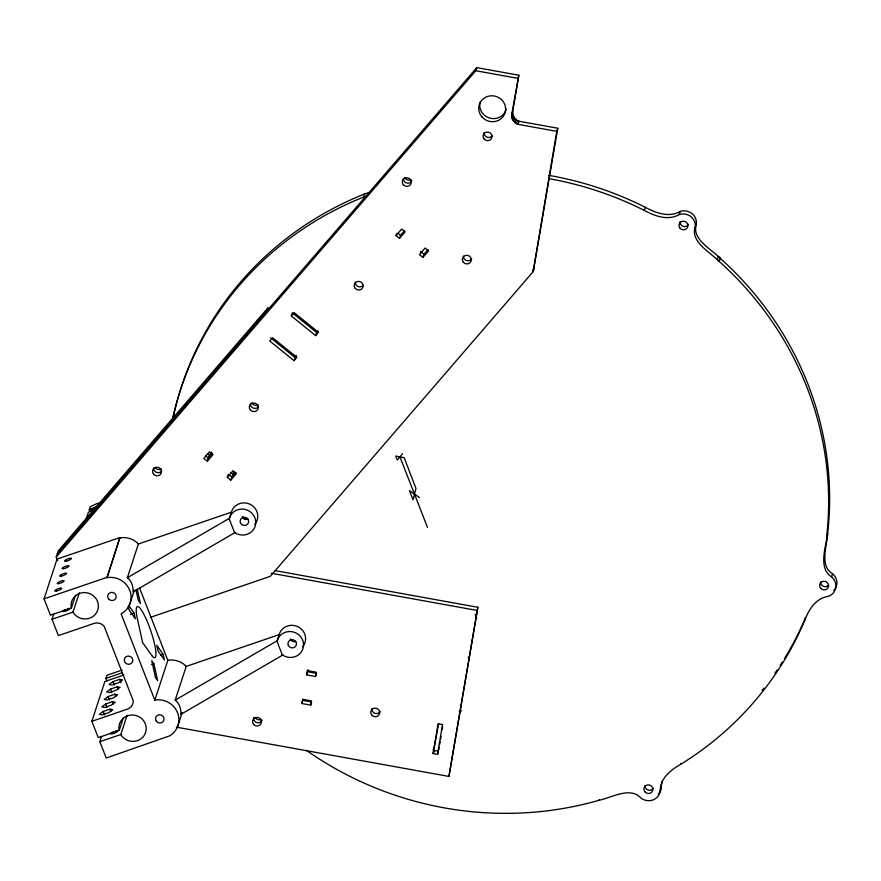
<?xml version="1.0" encoding="UTF-8"?>
<svg xmlns="http://www.w3.org/2000/svg" width="881" height="881" viewBox="0 0 881 881"><rect width="100%" height="100%" fill="white"/><g stroke="black" fill="none" stroke-linecap="round" stroke-linejoin="round"><path stroke-width="1.32" d="M518.821 75.215L512.753 111.347C512.004 115.675 515.011 119.893 519.063 121.248L557.783 128.241L556.77 131.357L518.05 124.353C513.986 123.01 510.98 118.781 511.729 114.453L518.821 75.215L476.786 67.639L57.265 553.907L56.252 557.012L57.717 560.768M172.291 420.556L173.7 415.138A333.007 318.625 18.1 0 1 364.481 194.007L369.04 192.443M173.315 417.451L173.7 415.138M301.864 703.523L302.579 699.272L311.422 700.869L310.707 705.119L301.864 703.523L302.877 700.417L311.731 702.014M306.676 674.868L307.392 670.617L316.235 672.214L315.53 676.465L306.676 674.868L308.053 669.626M433.111 753.541L438.11 723.786L442.537 724.578L437.538 754.345L433.111 753.541L438.672 723.378M438.771 749.885L439.234 747.176M439.685 744.467L440.137 741.769M440.599 739.06L441.051 736.351M442.185 729.589L442.636 726.88M150.199 617.427L270.313 576.328L533.203 271.612L556.77 131.357M533.203 271.612L557.783 128.241M176.376 727.155L448.936 776.436L477.843 607.284L275.081 570.624M477.843 607.284L448.936 776.436M826.653 536.496A333.007 318.625 18.1 0 0 719.215 261.437L717.255 259.697L718.279 256.591A333.007 318.625 18.1 0 1 827.666 533.39C826.026 546.451 817.81 568.212 831.576 576.901A11.882 11.376 18.1 0 1 828.305 596.349A21.992 21.045 18.1 0 0 822.788 597.858C813.383 601.932 808.064 611.557 804.573 620.698A333.007 318.625 18.1 0 1 680.639 764.345C670.716 769.884 659.715 778.782 660.232 791.314A12.026 11.508 18.1 0 1 640.773 797.878C630.256 786.37 611.535 797.69 599.058 800.289A333.007 318.625 18.1 0 1 306.357 750.326M827.666 533.39C827.061 545.746 819.264 566.009 832.589 573.795A11.882 11.376 18.1 0 1 833.701 590.534M662.27 780.885L660.232 791.314M229.236 519.008L230.04 516.453A13.501 12.918 18.1 0 1 247.814 510.374A13.501 12.918 18.1 0 1 254.576 527.697A13.501 12.918 18.1 0 1 236.802 533.765L234.434 532.3L229.236 519.008L232.077 510.242A13.501 12.918 18.1 0 1 251.393 505A13.501 12.918 18.1 0 1 254.763 524.305M277.063 641.434L277.856 638.879A13.501 12.918 18.1 0 1 295.631 632.8A13.501 12.918 18.1 0 1 302.392 650.112A13.501 12.918 18.1 0 1 284.618 656.191L282.25 654.715L277.063 641.434L279.894 632.657A13.501 12.918 18.1 0 1 299.21 627.415A13.501 12.918 18.1 0 1 302.579 646.731M57.298 553.918L58.311 550.812L268.077 307.678L267.053 310.784M75.59 595.193L71.394 608.022L50.426 615.191L44.05 598.871L57.056 559.083L119.882 537.597L107.008 577.705L107.812 577.518A20.252 19.371 18.1 0 1 129.76 590.38A20.252 19.371 18.1 0 1 121.842 613.44L121.093 613.793L154.825 700.131L155.629 699.943A20.252 19.371 18.1 0 1 177.577 712.806A20.252 19.371 18.1 0 1 169.659 735.866L106.216 758.023L99.839 741.692L101.513 736.56M123.406 717.608L119.21 730.448L98.243 737.617L91.866 721.297L127.47 709.117A8.997 8.612 18.1 0 0 133.24 700.758L104.167 626.336A8.997 8.612 18.1 0 0 94.003 623.418L58.399 635.597L52.023 619.277L53.697 614.134M71.394 608.022L71.075 606.084A13.722 13.127 18.1 0 1 88.309 593.133A13.722 13.127 18.1 0 1 96.172 613.275A13.722 13.127 18.1 0 1 74.081 613.771L72.98 612.108L79.279 592.847M107.008 577.705L119.882 537.597M234.434 532.3L235.051 532.542L132.932 592.01L133.097 590.116A14.702 11.816 87.1 0 0 128.659 578.762L127.36 577.727L138.383 543.995L231.472 512.158M129.716 604.322L134.33 590.204M91.866 721.297L104.872 681.498L123.946 674.978M106.876 680.859L105.896 678.359L106.92 675.253L122.173 670.045M207.321 461.159L212.982 454.596L209.502 451.777L203.841 458.34L207.321 461.159L209.392 454.948L211.814 452.14M119.21 730.448L118.902 728.51A13.722 13.127 18.1 0 1 136.126 715.559A13.722 13.127 18.1 0 1 143.988 735.701A13.722 13.127 18.1 0 1 121.897 736.197L120.807 734.523L127.095 715.273M227.276 477.348L232.936 470.784L236.405 473.604L230.745 480.156L227.276 477.348L227.948 475.266M154.825 700.131L167.831 660.343L139.561 587.968M230.745 480.156L232.815 473.956L234.434 472.084M291.292 315.894L292.305 312.788L316.642 332.522L315.618 335.628L291.292 315.894L294.122 312.612L318.448 332.346L315.618 335.628M282.25 654.715L282.878 654.968L180.748 714.436L180.913 712.542A14.702 11.816 87.1 0 0 176.486 701.188L175.176 700.153L186.199 666.41L279.288 634.584M294.023 360.659L296.853 357.378L272.526 337.654L269.685 340.936L294.023 360.659L296.49 355.935M295.752 355.495L295.069 357.576L270.709 337.819M177.533 726.748L182.147 712.63M172.687 418.244A333.007 318.625 18.1 0 1 363.468 197.113L364.481 194.007M396.01 235.601L401.67 229.038L405.15 231.857L399.489 238.421L396.01 235.601L396.692 233.531M399.489 238.421L400.503 235.315L404.544 230.624M56.252 557.012L475.773 70.744L476.786 67.639M422.913 257.417L428.573 250.854L425.105 248.046L419.444 254.598L422.913 257.417L423.937 254.312L427.979 249.62M315.53 676.465L316.543 673.359L307.689 671.751M310.707 705.119L311.389 703.049M511.729 114.453L512.753 111.347M511.63 116.259L512.643 113.142M511.916 118.054L512.929 114.937M512.588 119.75L513.601 116.644M513.601 121.303L514.614 118.186M514.922 122.613L515.936 119.508M516.486 123.648L517.51 120.532M518.05 124.353L519.063 121.248M437.538 754.345L438.209 752.264M718.279 256.591L720.229 258.331L719.215 261.437C709.976 251.999 687.819 240.513 696.276 224.622A12.026 11.508 18.1 0 0 680.209 211.473L679.196 214.59C668.073 221.01 654.627 216.076 644.308 210.405L645.332 207.299A333.007 318.625 18.1 0 0 548.819 175.352M599.058 800.289L599.322 799.519M680.639 764.345L680.958 763.375M804.573 620.698L805.454 617.977M831.576 576.901L832.589 573.795M85.931 519.768L88.408 512.29L93.243 510.055M89.708 511.376L89.245 509.802L90.28 506.685L96.304 503.888A33.753 32.278 18.4 0 1 99.652 502.941M696.276 224.622C691.574 239.357 711.694 249.257 720.229 258.331M402.606 453.66L397.298 460.102L395.701 456.028L404.203 457.746L415.953 488.415L413.046 499.824L409.456 490.64L419.532 497.6M208.334 458.054L212.42 453.374M316.642 332.522L318.052 330.882M235.844 472.37L231.769 477.05L228.289 474.231M532.432 270.577L534.227 268.507M113.021 681.608L109.112 684.471L111.898 685.044L118.605 682.753L122.514 679.89L119.728 679.306L113.021 681.608L114.376 685.055M110.588 689.063L106.678 691.937L109.464 692.51L116.16 690.219L120.08 687.345L117.294 686.773L110.588 689.063L111.931 692.51M108.154 696.519L104.233 699.393L107.019 699.966L113.726 697.675L117.636 694.812L114.849 694.228L108.154 696.519L109.497 699.977M105.709 703.985L101.8 706.848L104.586 707.432L111.281 705.141L115.202 702.267L112.416 701.694L105.709 703.985L107.064 707.432M103.275 711.441L99.355 714.315L102.141 714.887L108.848 712.597L112.757 709.734L109.971 709.15L103.275 711.441L104.619 714.898M127.36 577.727L229.478 518.259M175.176 700.153L277.295 640.685M680.209 211.473C669.097 217.893 655.64 212.971 645.332 207.299M89.245 509.802L95.269 507.004A33.753 32.289 18.1 0 1 97.494 506.333M89.444 510.308L95.423 507.533M44.05 598.871L106.876 577.385M52.023 619.277L72.98 612.108M130.366 614.498L134.143 613.209L135.399 618.858L129.033 609.828L128.274 606.447M160.628 655.211L163.139 654.352L164.406 660.001L158.04 650.971L156.774 645.321L163.139 654.352M151.356 664.582L153.867 663.723L157.644 680.672L155.53 677.654L151.752 660.717L153.867 663.723M99.839 741.692L120.807 734.523M459.133 711.672L461.732 710.78M363.468 197.113L365.747 196.331M105.896 678.359L122.426 672.721M120.014 537.917L120.818 537.729A20.252 19.371 18.1 0 1 136.654 542.267L138.383 543.995M167.831 660.343L168.634 660.155A20.252 19.371 18.1 0 1 184.47 664.692L186.199 666.41M475.773 70.744L517.808 78.332M271.359 573.245L476.83 610.39M434.124 750.436L438.551 751.229M397.904 233.201L400.503 235.315M420.457 251.492L423.937 254.312M207.652 453.539L209.392 454.948M231.086 472.546L232.815 473.956M205.725 455.94L208.379 458.065M128.483 605.192L134.143 613.209M475.189 614.167L476.687 618.01M399.952 456.887L427.472 527.345M468.263 657.204L469.265 659.77M433.1 749.544L434.102 752.099M119.728 679.306L121.071 682.764M117.294 686.773L118.186 689.074M114.849 694.228L115.752 696.53M112.416 701.694L113.308 703.996M109.971 709.15L110.874 711.452M137.238 589.136L140.431 603.463L138.306 600.457L135.982 590.028M261.36 719.226A4.504 4.306 18.1 0 1 254.994 717.266M653.361 788.242A4.504 4.306 18.1 0 1 644.98 785.478M828.592 585.281A4.504 4.306 18.1 0 1 820.663 581.867M688.524 224.325A4.504 4.306 18.1 0 1 680.044 221.583M549.821 178.81A333.007 318.625 18.1 0 1 644.308 210.405M805.586 617.592A333.007 318.625 18.1 0 1 784.42 658.713M782.295 662.116A333.007 318.625 18.1 0 1 780.125 665.485M777.174 669.945A333.007 318.625 18.1 0 1 774.895 673.26M763.882 688.138A333.007 318.625 18.1 0 1 762.164 690.286M661.257 788.209A12.026 11.508 18.1 0 1 658.272 794.089M679.196 214.59A12.026 11.508 18.1 0 1 695.252 227.727M161.432 469.066A4.504 4.306 18.1 0 1 155.265 467.459M262.098 720.46A4.504 4.306 18.1 0 1 253.629 717.552M411.086 179.625A4.504 4.306 18.1 0 1 404.764 177.477M247.946 519.019A4.273 4.086 18.1 0 1 242.451 516.497M295.763 641.445A4.273 4.086 18.1 0 1 290.267 638.923M67.551 608.672A3.711 0.848 -21.3 0 1 68.817 609.641A3.711 0.848 -21.3 0 1 63.212 611.557A3.711 0.848 -21.3 0 1 65.513 609.366M115.367 731.098A3.711 0.848 -21.3 0 1 116.644 732.067A3.711 0.848 -21.3 0 1 111.028 733.983A3.711 0.848 -21.3 0 1 113.33 731.792M492.16 135.905A4.504 4.306 18.1 0 1 484.132 132.447M363.291 285.279A4.504 4.306 18.1 0 1 355.219 282.195M258.662 406.482A4.504 4.306 18.1 0 1 250.347 403.762M506.223 109.178A13.501 12.918 18.1 0 1 489.869 118.131A13.501 12.918 18.1 0 1 480.167 102.108M411.856 180.869A4.504 4.306 18.1 0 1 403.322 178.513M161.708 471.049A4.504 4.306 18.1 0 1 153.602 468.252M247.792 519.261A4.504 4.306 18.1 0 1 242.771 517.554M471.709 258.805A4.504 4.306 18.1 0 1 463.384 256.085M258.188 404.842A4.504 4.306 18.1 0 1 251.834 402.881M380.129 711.573A4.504 4.306 18.1 0 1 371.793 708.698M152.391 656.29L142.645 642.645L136.918 616.667A27.003 4.857 71.1 0 1 141.5 610.17A27.003 4.857 71.1 0 1 154.296 642.932A27.003 4.857 71.1 0 1 152.391 656.29M680.033 228.201A4.504 4.306 18.1 0 0 687.676 227.045A4.504 4.306 18.1 0 0 682.643 221.219A4.504 4.306 18.1 0 0 680.033 228.201M820.784 588.409A4.504 4.306 18.1 0 0 828.371 586.988A4.504 4.306 18.1 0 0 823.129 581.328A4.504 4.306 18.1 0 0 820.784 588.409M645.101 792.019A4.504 4.306 18.1 0 0 652.689 790.598A4.504 4.306 18.1 0 0 647.447 784.938A4.504 4.306 18.1 0 0 645.101 792.019M58.884 583.574A3.711 0.848 -21.3 0 0 64.148 580.887A3.711 0.848 -21.3 0 0 59.005 581.956A3.711 0.848 -21.3 0 0 58.884 583.574M56.439 591.041A3.711 0.848 -21.3 0 0 61.714 588.343A3.711 0.848 -21.3 0 0 56.571 589.422A3.711 0.848 -21.3 0 0 56.439 591.041M66.196 561.197A3.711 0.848 -21.3 0 0 71.471 558.499A3.711 0.848 -21.3 0 0 66.328 559.578A3.711 0.848 -21.3 0 0 66.196 561.197M61.318 576.119A3.711 0.848 -21.3 0 0 66.593 573.421A3.711 0.848 -21.3 0 0 61.45 574.5A3.711 0.848 -21.3 0 0 61.318 576.119M63.751 568.652A3.711 0.848 -21.3 0 0 69.026 565.965A3.711 0.848 -21.3 0 0 63.884 567.034A3.711 0.848 -21.3 0 0 63.751 568.652M108.506 598.783A4.273 4.086 18.1 0 0 115.84 598.243A4.273 4.086 18.1 0 0 111.524 592.373A4.273 4.086 18.1 0 0 108.506 598.783M124.562 661.543A4.273 4.086 18.1 0 0 131.842 662.864A4.273 4.086 18.1 0 0 129.21 656.147A4.273 4.086 18.1 0 0 124.562 661.543M156.322 721.209A4.273 4.086 18.1 0 0 163.657 720.669A4.273 4.086 18.1 0 0 159.34 714.788A4.273 4.086 18.1 0 0 156.322 721.209M240.425 522.719A4.273 4.086 18.1 0 0 247.704 524.03A4.273 4.086 18.1 0 0 245.083 517.323A4.273 4.086 18.1 0 0 240.425 522.719M288.241 645.145A4.273 4.086 18.1 0 0 295.52 646.456A4.273 4.086 18.1 0 0 292.899 639.738A4.273 4.086 18.1 0 0 288.241 645.145M484.132 139.066A4.504 4.306 18.1 0 0 491.763 137.91A4.504 4.306 18.1 0 0 486.741 132.084A4.504 4.306 18.1 0 0 484.132 139.066M355.263 288.439A4.504 4.306 18.1 0 0 362.895 287.283A4.504 4.306 18.1 0 0 357.873 281.446A4.504 4.306 18.1 0 0 355.263 288.439M250.38 409.995A4.504 4.306 18.1 0 0 258.012 408.85A4.504 4.306 18.1 0 0 252.99 403.013A4.504 4.306 18.1 0 0 250.38 409.995M481.94 116.887A13.501 12.918 18.1 0 0 504.846 113.429A13.501 12.918 18.1 0 0 489.77 95.93A13.501 12.918 18.1 0 0 481.94 116.887M403.366 184.746A4.504 4.306 18.1 0 0 410.998 183.589A4.504 4.306 18.1 0 0 405.976 177.764A4.504 4.306 18.1 0 0 403.366 184.746M153.602 474.231A4.504 4.306 18.1 0 0 161.245 473.086A4.504 4.306 18.1 0 0 156.212 467.249A4.504 4.306 18.1 0 0 153.602 474.231M463.428 262.329A4.504 4.306 18.1 0 0 471.06 261.172A4.504 4.306 18.1 0 0 466.038 255.336A4.504 4.306 18.1 0 0 463.428 262.329M253.651 724.49A4.504 4.306 18.1 0 0 261.25 723.158A4.504 4.306 18.1 0 0 256.085 717.442A4.504 4.306 18.1 0 0 253.651 724.49M371.892 715.207A4.504 4.306 18.1 0 0 379.491 713.874A4.504 4.306 18.1 0 0 374.315 708.159A4.504 4.306 18.1 0 0 371.892 715.207"/></g></svg>
